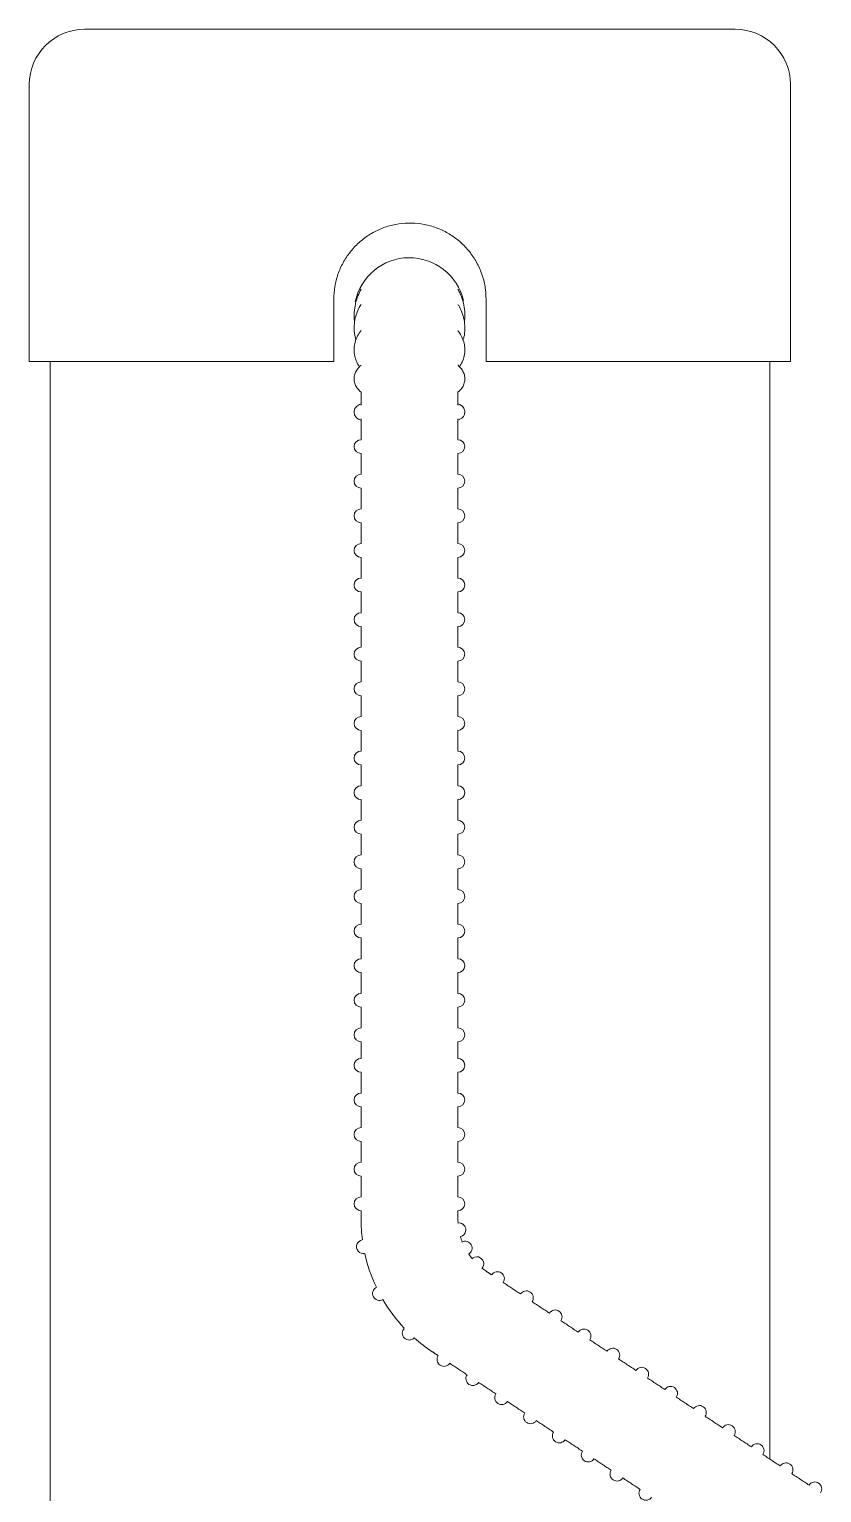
# Model space of a CAD drawing. Header units: inches. Extents: x 2.2 to 25.3, y 6.2 to 20.3.
# Drawn here: x 3.549 to 5.934, y 14.897 to 19.303 of the extents above; entities that cross this region are included whole.
import ezdxf

# ---------------------------------------------------------------- set-up
doc = ezdxf.new("R2010")
doc.units = ezdxf.units.IN
doc.header["$MEASUREMENT"] = 0

msp = doc.modelspace()

# ---------------------------------------------------------------- linework, layer by layer
at = {"color": 7, "linetype": 'Continuous', "lineweight": 15}
for p, q in [((3.715681, 19.302683), (4.002472, 19.302683)), ((4.002472, 19.302683), (5.674014, 19.302683)), ((4.465681, 18.435506), (4.465681, 18.490183)), ((4.924014, 18.490183), (4.924014, 18.435506)), ((4.465681, 18.302683), (4.465681, 18.435506)), ((4.924014, 18.435506), (4.924014, 18.302683)), ((3.549014, 18.302683), (4.465681, 18.302683)), ((4.924014, 18.302683), (5.840681, 18.302683)), ((4.547658, 18.210099), (4.547658, 18.171153)), ((4.839325, 18.171261), (4.839325, 18.210375)), ((4.547658, 18.129532), (4.547658, 18.115049)), ((4.839325, 18.115049), (4.839325, 18.129558))]:
    msp.add_line(p, q, dxfattribs=at)
for centre, radius, start, end in [((3.715681, 19.136016), 0.166667, 90, 180), ((5.674014, 19.136016), 0.166667, 0, 90), ((4.693491, 18.448383), 0.166667, 13.167255, 168.420231), ((4.547658, 18.046351), 0.020833, 90, 270), ((4.839325, 18.046351), 0.020833, 270, 90), ((4.547658, 17.942184), 0.020833, 90, 270), ((4.839325, 17.942184), 0.020833, 270, 90), ((4.547658, 17.838017), 0.020833, 90, 270), ((4.839325, 17.838017), 0.020833, 270, 90), ((4.547658, 17.733851), 0.020833, 90, 270), ((4.839325, 17.733851), 0.020833, 270, 90), ((4.547658, 17.629684), 0.020833, 90, 270), ((4.839325, 17.629684), 0.020833, 270, 90), ((4.547658, 17.525517), 0.020833, 90, 270), ((4.839325, 17.525517), 0.020833, 270, 90), ((4.547658, 17.421351), 0.020833, 90, 270), ((4.839325, 17.421351), 0.020833, 270, 90), ((4.547658, 17.317184), 0.020833, 90, 270), ((4.839325, 17.317184), 0.020833, 270, 90), ((4.547658, 17.213017), 0.020833, 90, 270), ((4.839325, 17.213017), 0.020833, 270, 90), ((4.547658, 17.108851), 0.020833, 90, 270), ((4.839325, 17.108851), 0.020833, 270, 90), ((4.547658, 17.004684), 0.020833, 90, 270), ((4.839325, 17.004684), 0.020833, 270, 90), ((4.547658, 16.900517), 0.020833, 90, 270), ((4.839325, 16.900517), 0.020833, 270, 90), ((4.547658, 16.796351), 0.020833, 90, 270), ((4.839325, 16.796351), 0.020833, 270, 90), ((4.547658, 16.692184), 0.020833, 90, 270), ((4.839325, 16.692184), 0.020833, 270, 90), ((4.547658, 16.588017), 0.020833, 90, 270), ((4.839325, 16.588017), 0.020833, 270, 90), ((4.547658, 16.483851), 0.020833, 90, 270), ((4.839325, 16.483851), 0.020833, 270, 90), ((4.547658, 16.379684), 0.020833, 90, 270), ((4.839325, 16.379684), 0.020833, 270, 90), ((4.547658, 16.275517), 0.020833, 90, 270), ((4.839325, 16.275517), 0.020833, 270, 90), ((4.547658, 16.183798), 0.020833, 90, 270), ((4.839325, 16.183798), 0.020833, 270, 90), ((4.547658, 16.079631), 0.020833, 90, 270), ((4.839325, 16.079631), 0.020833, 270, 90), ((4.547658, 15.975464), 0.020833, 90, 270), ((4.839325, 15.975464), 0.020833, 270, 90), ((4.547658, 15.871298), 0.020833, 90, 270), ((4.839325, 15.871298), 0.020833, 270, 90), ((4.547658, 15.767131), 0.020833, 90, 270), ((4.839325, 15.767131), 0.020833, 270, 90), ((5.026825, 15.721068), 0.479167, 180, 187.479359), ((4.842166, 15.68855), 0.020833, 279.98727, 99.98727), ((5.026825, 15.721068), 0.1875, 180, 183.606953), ((4.554919, 15.637966), 0.020833, 99.98727, 279.98727), ((5.026825, 15.721068), 0.1875, 196.372809, 201.511671), ((4.861107, 15.633353), 0.020833, 297.892202, 117.892202), ((5.026825, 15.721068), 0.479167, 192.484783, 205.397251), ((5.026825, 15.721068), 0.1875, 214.274154, 219.41583), ((4.8961, 15.586654), 0.020833, 315.797133, 135.797133), ((5.026825, 15.721068), 0.1875, 232.181969, 236.47649), ((4.958317, 15.541541), 0.020833, 326.47649, 146.47649), ((4.603323, 15.496909), 0.020833, 117.892202, 297.892202), ((5.026825, 15.721068), 0.479167, 210.385258, 223.278268), ((5.045156, 15.484012), 0.020833, 326.47649, 146.47649), ((5.131996, 15.426483), 0.020833, 326.47649, 146.47649), ((4.692749, 15.377565), 0.020833, 135.797133, 315.797133), ((5.218835, 15.368953), 0.020833, 326.47649, 146.47649), ((5.026825, 15.721068), 0.479167, 228.296887, 236.47649), ((5.305675, 15.311424), 0.020833, 326.47649, 146.47649), ((4.797235, 15.29839), 0.020833, 146.47649, 326.47649), ((4.884075, 15.240861), 0.020833, 146.47649, 326.47649), ((5.392514, 15.253895), 0.020833, 326.47649, 146.47649), ((5.479354, 15.196366), 0.020833, 326.47649, 146.47649), ((4.970914, 15.183332), 0.020833, 146.47649, 326.47649), ((5.566193, 15.138837), 0.020833, 326.47649, 146.47649), ((5.057754, 15.125803), 0.020833, 146.47649, 326.47649), ((5.144593, 15.068274), 0.020833, 146.47649, 326.47649), ((5.653033, 15.081308), 0.020833, 326.47649, 146.47649), ((5.739872, 15.023779), 0.020833, 326.47649, 146.47649), ((5.231433, 15.010745), 0.020833, 146.47649, 326.47649), ((5.826712, 14.96625), 0.020833, 326.47649, 146.47649), ((5.318272, 14.953216), 0.020833, 146.47649, 326.47649), ((5.405112, 14.895687), 0.020833, 146.47649, 326.47649), ((5.913551, 14.908721), 0.020833, 326.47649, 146.47649)]:
    msp.add_arc(centre, radius, start, end, dxfattribs=at)
for points in [[(3.549014, 19.136016), (3.549014, 18.302683)], [(5.840681, 18.302683), (5.840681, 19.136016)], [(3.611514, 18.302683), (3.611514, 15.251183)], [(5.778181, 15.251183), (5.778181, 18.302683)], [(4.547658, 18.115049), (4.547658, 18.067184)], [(4.839325, 18.067184), (4.839325, 18.115049)], [(4.547658, 18.025518), (4.547658, 17.963018)], [(4.839325, 17.963018), (4.839325, 18.025518)], [(4.547658, 17.921351), (4.547658, 17.858851)], [(4.839325, 17.858851), (4.839325, 17.921351)], [(4.547658, 17.817184), (4.547658, 17.754684)], [(4.839325, 17.754684), (4.839325, 17.817184)], [(4.547658, 17.713018), (4.547658, 17.650518)], [(4.839325, 17.650518), (4.839325, 17.713018)], [(4.547658, 17.608851), (4.547658, 17.546351)], [(4.839325, 17.546351), (4.839325, 17.608851)], [(4.547658, 17.504684), (4.547658, 17.442184)], [(4.839325, 17.442184), (4.839325, 17.504684)], [(4.547658, 17.400518), (4.547658, 17.338018)], [(4.839325, 17.338018), (4.839325, 17.400518)], [(4.547658, 17.296351), (4.547658, 17.233851)], [(4.839325, 17.233851), (4.839325, 17.296351)], [(4.547658, 17.192184), (4.547658, 17.129684)], [(4.839325, 17.129684), (4.839325, 17.192184)], [(4.547658, 17.088018), (4.547658, 17.025518)], [(4.839325, 17.025518), (4.839325, 17.088018)], [(4.547658, 16.983851), (4.547658, 16.921351)], [(4.839325, 16.921351), (4.839325, 16.983851)], [(4.547658, 16.879684), (4.547658, 16.817184)], [(4.839325, 16.817184), (4.839325, 16.879684)], [(4.547658, 16.775517), (4.547658, 16.713017)], [(4.839325, 16.713017), (4.839325, 16.775517)], [(4.547658, 16.671351), (4.547658, 16.608851)], [(4.839325, 16.608851), (4.839325, 16.671351)], [(4.547658, 16.567184), (4.547658, 16.504684)], [(4.839325, 16.504684), (4.839325, 16.567184)], [(4.547658, 16.463017), (4.547658, 16.400517)], [(4.839325, 16.400517), (4.839325, 16.463017)], [(4.547658, 16.358851), (4.547658, 16.296351)], [(4.839325, 16.296351), (4.839325, 16.358851)], [(4.547658, 16.254684), (4.547658, 16.204631)], [(4.839325, 16.204631), (4.839325, 16.254684)], [(4.547658, 16.162964), (4.547658, 16.100464)], [(4.839325, 16.100464), (4.839325, 16.162964)], [(4.547658, 16.058797), (4.547658, 15.996297)], [(4.839325, 15.996297), (4.839325, 16.058797)], [(4.547658, 15.954631), (4.547658, 15.892131)], [(4.839325, 15.892131), (4.839325, 15.954631)], [(4.547658, 15.850464), (4.547658, 15.787964)], [(4.839325, 15.787964), (4.839325, 15.850464)], [(4.547658, 15.746297), (4.547658, 15.721068)], [(4.839325, 15.721068), (4.839325, 15.746297)], [(4.940949, 15.553047), (4.923272, 15.564757)], [(5.027788, 15.495518), (4.975685, 15.530035)], [(5.114628, 15.437988), (5.062524, 15.472506)], [(5.201467, 15.380459), (5.149364, 15.414977)], [(5.288307, 15.32293), (5.236203, 15.357448)], [(4.762191, 15.321606), (4.779867, 15.309896)], [(5.375146, 15.265401), (5.323043, 15.299918)], [(3.611514, 15.251183), (3.611514, 14.455516)], [(4.814603, 15.286884), (4.866707, 15.252367)], [(5.778181, 14.998401), (5.778181, 15.251183)], [(4.901443, 15.229355), (4.953546, 15.194838)], [(5.461986, 15.207872), (5.409882, 15.242389)], [(4.988282, 15.171826), (5.040386, 15.137308)], [(5.548825, 15.150343), (5.496722, 15.18486)], [(5.075122, 15.114297), (5.127225, 15.07978)], [(5.635665, 15.092814), (5.583561, 15.127331)], [(5.722504, 15.035285), (5.670401, 15.069802)], [(5.161961, 15.056768), (5.214065, 15.022251)], [(5.248801, 14.999239), (5.300904, 14.964721)], [(5.809344, 14.977756), (5.75724, 15.012273)], [(5.33564, 14.94171), (5.387744, 14.907192)], [(5.896183, 14.920227), (5.84408, 14.954744)]]:
    msp.add_open_spline(points, degree=1, dxfattribs=at)
for points, knots in [([(4.465681, 18.490183), (4.466309, 18.502922), (4.467566, 18.528401), (4.477354, 18.565531), (4.492785, 18.600464), (4.513847, 18.632498), (4.540089, 18.660606), (4.570819, 18.684208), (4.605288, 18.702272), (4.64228, 18.714387), (4.680682, 18.719947), (4.719137, 18.719152), (4.756686, 18.711891), (4.792421, 18.698723), (4.825447, 18.679724), (4.855162, 18.655466), (4.880469, 18.626349), (4.900815, 18.593216), (4.915096, 18.556996), (4.922844, 18.522192), (4.923666, 18.499701), (4.924014, 18.490183)], [0, 0, 0, 0, 0.052956952, 0.105917304, 0.158841369, 0.211769749, 0.265368625, 0.318966482, 0.373033102, 0.427095231, 0.480442609, 0.533788777, 0.586372552, 0.638960868, 0.691880951, 0.744804243, 0.798652698, 0.852499526, 0.906461164, 0.960417889, 1, 1, 1, 1]), ([(4.547658, 18.519821), (4.544183, 18.513661), (4.537367, 18.499485), (4.53003, 18.476219), (4.526663, 18.450634), (4.526232, 18.431705), (4.528162, 18.421739), (4.528457, 18.420214)], [0.628189916, 0.628189916, 0.628189916, 0.628189916, 0.704339584, 0.797343452, 0.890297859, 0.983213549, 1, 1, 1, 1]), ([(4.858645, 18.422874), (4.859177, 18.42652), (4.860949, 18.438677), (4.859585, 18.459669), (4.854679, 18.485022), (4.847141, 18.505008), (4.841319, 18.516284), (4.839325, 18.519818)], [0, 0, 0, 0, 0.040197154, 0.134012623, 0.227806952, 0.321599643, 0.365704719, 0.365704719, 0.365704719, 0.365704719]), ([(4.547658, 18.474354), (4.543997, 18.468519), (4.537041, 18.455399), (4.529794, 18.434003), (4.526408, 18.410816), (4.526852, 18.388024), (4.530489, 18.373495), (4.532234, 18.366528)], [0.587525683, 0.587525683, 0.587525683, 0.587525683, 0.661999906, 0.748666024, 0.83490543, 0.920827317, 1, 1, 1, 1]), ([(4.854526, 18.367057), (4.85555, 18.370165), (4.859025, 18.380718), (4.860653, 18.399575), (4.859404, 18.422817), (4.853795, 18.445564), (4.846319, 18.462593), (4.840859, 18.47191), (4.839325, 18.474355)], [0, 0, 0, 0, 0.036045295, 0.122364044, 0.208391373, 0.294296828, 0.380246677, 0.41150449, 0.41150449, 0.41150449, 0.41150449]), ([(4.547658, 18.395412), (4.543727, 18.390362), (4.536528, 18.37926), (4.529308, 18.361151), (4.526231, 18.341904), (4.527359, 18.322767), (4.532962, 18.304482), (4.538417, 18.292284), (4.542832, 18.286771), (4.543044, 18.286505)], [0.539851935, 0.539851935, 0.539851935, 0.539851935, 0.612212651, 0.691463804, 0.768850477, 0.844821821, 0.920294084, 0.996159975, 1, 1, 1, 1]), ([(4.843768, 18.286719), (4.846731, 18.291364), (4.853379, 18.301784), (4.858887, 18.319519), (4.860878, 18.338754), (4.858498, 18.357721), (4.85212, 18.375899), (4.844791, 18.388189), (4.840046, 18.394486), (4.839325, 18.395413)], [0, 0, 0, 0, 0.063340338, 0.142123154, 0.219086804, 0.294875687, 0.370385183, 0.446574826, 0.459859888, 0.459859888, 0.459859888, 0.459859888]), ([(4.547658, 18.291433), (4.544402, 18.288597), (4.538058, 18.282127), (4.530875, 18.270946), (4.526675, 18.25767), (4.52661, 18.243795), (4.530828, 18.230538), (4.537811, 18.219201), (4.544481, 18.213036), (4.547658, 18.210099)], [0.547403703, 0.547403703, 0.547403703, 0.547403703, 0.607086589, 0.6753814, 0.739239204, 0.807662043, 0.873330139, 0.939645535, 1, 1, 1, 1]), ([(4.839325, 18.210375), (4.841795, 18.212484), (4.848095, 18.217863), (4.85494, 18.228178), (4.859926, 18.241328), (4.860651, 18.255301), (4.857067, 18.268819), (4.849991, 18.280882), (4.843312, 18.287945), (4.839402, 18.291365), (4.839325, 18.291432)], [0, 0, 0, 0, 0.044831644, 0.114324873, 0.178787732, 0.248182545, 0.314059555, 0.380024815, 0.450544385, 0.451966792, 0.451966792, 0.451966792, 0.451966792]), ([(4.547658, 18.174817), (4.547226, 18.174671), (4.544539, 18.173729), (4.540265, 18.171905), (4.534228, 18.167797), (4.528954, 18.16124), (4.526149, 18.152085), (4.527594, 18.142568), (4.532036, 18.135427), (4.537108, 18.130987), (4.542205, 18.128074), (4.545746, 18.126823), (4.547658, 18.126148)], [0.81321919, 0.81321919, 0.81321919, 0.81321919, 0.818342015, 0.845295614, 0.866285281, 0.884466842, 0.902942151, 0.923220327, 0.940272389, 0.957219935, 0.976906334, 1, 1, 1, 1]), ([(4.839325, 18.126361), (4.840714, 18.126759), (4.844715, 18.127906), (4.849989, 18.130828), (4.856317, 18.137004), (4.860164, 18.145069), (4.860434, 18.154555), (4.857092, 18.162684), (4.852175, 18.168173), (4.84697, 18.171705), (4.842841, 18.173562), (4.840132, 18.174545), (4.839325, 18.17482)], [0, 0, 0, 0, 0.015884984, 0.045756781, 0.063758339, 0.082101956, 0.100770292, 0.11887096, 0.135495423, 0.153563098, 0.17650903, 0.186093655, 0.186093655, 0.186093655, 0.186093655])]:
    msp.add_open_spline(points, degree=3, knots=knots, dxfattribs=at)

doc.saveas('drawing.dxf')
